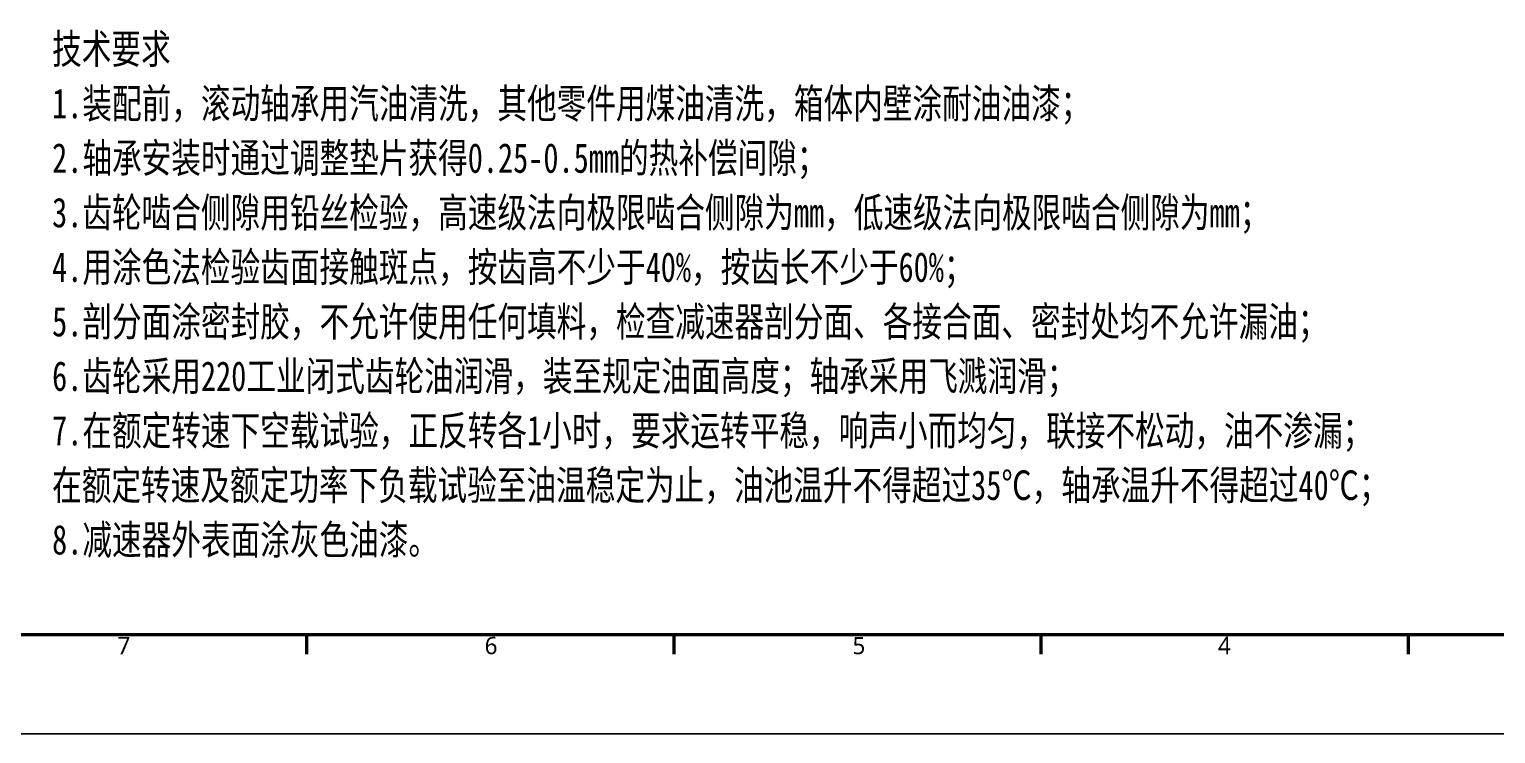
# Model space of a CAD drawing. Header units: millimetres. Extents: x -89 to 1313, y -72 to 900.
# Drawn here: x 687 to 983.8, y 0 to 142.6 of the extents above; entities that cross this region are included whole.
import ezdxf

# ---------------------------------------------------------------- set-up
doc = ezdxf.new("R2010")
doc.units = ezdxf.units.MM
doc.layers.add('图框 (ISO)', color=7, linetype='Continuous', lineweight=50)
doc.layers.add('符号 (ISO)', color=7, linetype='Continuous', lineweight=9)
doc.styles.add('注释文本 (ISO)', font='Microsoft YaHei.ttf')

# ---------------------------------------------------------------- blocks, each defined once
blk = doc.blocks.new('图框 默认图框')
at = {"layer": '图框 (ISO)'}
for p, q in [((743.12, 20), (743.12, 16.1)), ((817.44, 20), (817.44, 16.1)), ((891.75, 20), (891.75, 16.1)), ((966.06, 20), (966.06, 16.1))]:
    blk.add_line(p, q, dxfattribs=at)
at = {"layer": '图框 (ISO)', "flags": 128}
blk.add_lwpolyline([(20, 20), (20, 821), (1169, 821), (1169, 20), (20, 20)], dxfattribs=at)
at = {"layer": '图框 (ISO)', "char_height": 3.5, "attachment_point": 7, "style": '注释文本 (ISO)'}
for s, insert in [('7', (704.85, 16.1)), ('6', (779.17, 16.04)), ('5', (853.61, 16.04)), ('4', (927.59, 16.1))]:
    blk.add_mtext(s, dxfattribs=dict(at, insert=insert))

msp = doc.modelspace()

# ---------------------------------------------------------------- linework, layer by layer
msp.add_line((594.5, 0), (1312.811, 0))

# ---------------------------------------------------------------- block references
msp.add_blockref('图框 默认图框', (0, 0))

# ---------------------------------------------------------------- texts
at = {"layer": '符号 (ISO)', "insert": (691.6301, 141.6523), "char_height": 6, "width": 289.323483, "attachment_point": 1, "line_spacing_factor": 1.10387, "style": '注释文本 (ISO)'}
msp.add_mtext('\\fHYSWLongFangSong|b0|i0;{\\H6.0000;技术要求\\P}\\fHYSWLongFangSong|b0|i0;{\\H6.0000;1.装配前，滚动轴承用汽油清洗，其他零件用煤油清洗，箱体内壁涂耐油油漆；\\P}\\fHYSWLongFangSong|b0|i0;{\\H6.0000;2.轴承安装时通过调整垫片获得0.25-0.5mm的热补偿间隙；\\P}\\fHYSWLongFangSong|b0|i0;{\\H6.0000;3.齿轮啮合侧隙用铅丝检验，高速级法向极限啮合侧隙为mm，低速级法向极限啮合侧隙为mm；\\P}\\fHYSWLongFangSong|b0|i0;{\\H6.0000;4.用涂色法检验齿面接触斑点，按齿高不少于40%，按齿长不少于60%；\\P}\\fHYSWLongFangSong|b0|i0;{\\H6.0000;5.剖分面涂密封胶，不允许使用任何填料，检查减速器剖分面、各接合面、密封处均不允许漏油；\\P}\\fHYSWLongFangSong|b0|i0;{\\H6.0000;6.齿轮采用220工业闭式齿轮油润滑，装至规定油面高度；轴承采用飞溅润滑；\\P}\\fHYSWLongFangSong|b0|i0;{\\H6.0000;7.在额定转速下空载试验，正反转各1小时，要求运转平稳，响声小而均匀，联接不松动，油不渗漏；\\P}\\fHYSWLongFangSong|b0|i0;{\\H6.0000;在额定转速及额定功率下负载试验至油温稳定为止，油池温升不得超过35℃，轴承温升不得超过40℃；\\P}\\fHYSWLongFangSong|b0|i0;{\\H6.0000;8.减速器外表面涂灰色油漆。}', dxfattribs=at)

doc.saveas('drawing.dxf')
